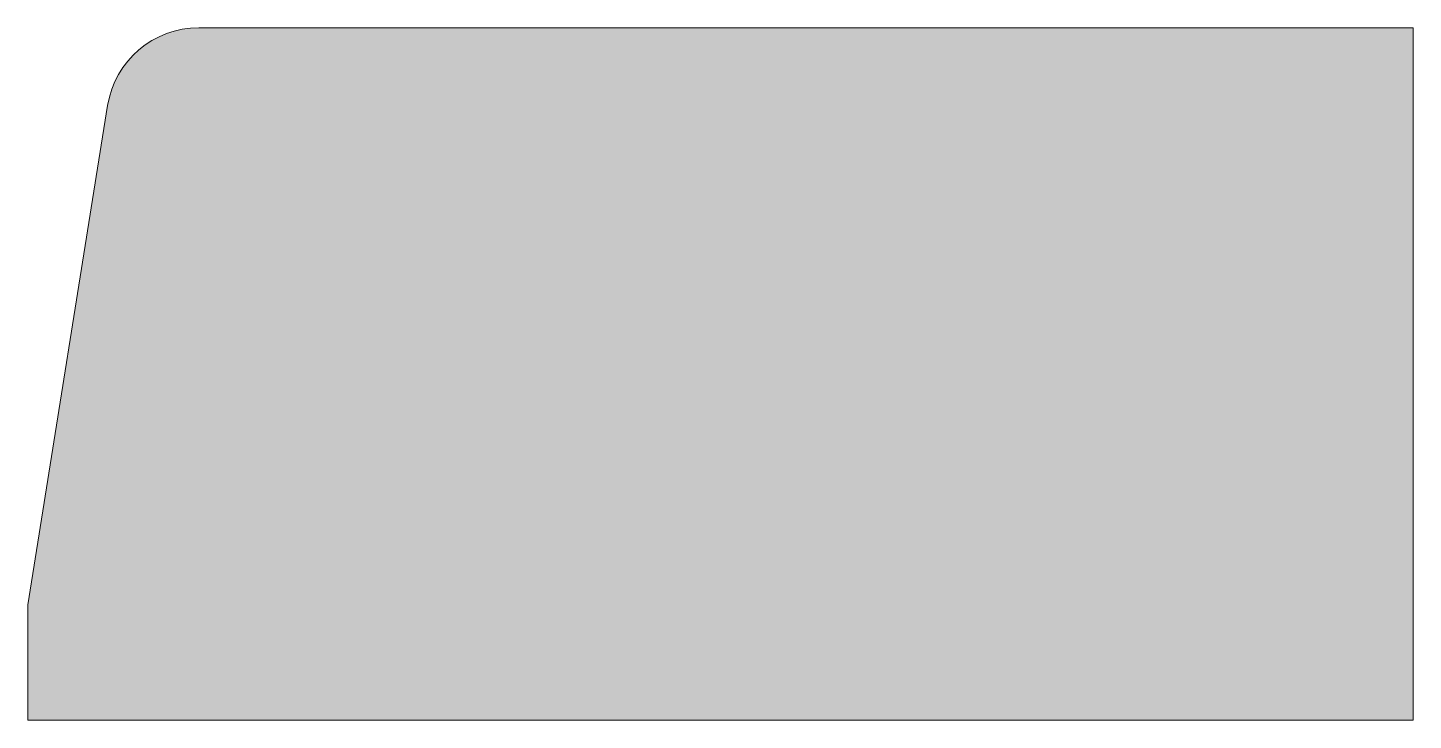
# Model space of a CAD drawing. Header units: metres. Extents: x 0 to 0.3, y 0 to 0.15.
import ezdxf

# ---------------------------------------------------------------- set-up
doc = ezdxf.new("R2010")
doc.units = ezdxf.units.M

msp = doc.modelspace()

# ---------------------------------------------------------------- hatches: boundary and pattern name
at = {"linetype": 'Continuous', "lineweight": 0}
msp.add_hatch(color=253, dxfattribs=at).paths.add_polyline_path([(0.01731, 0.13316), (0, 0.025), (0, 0), (0.3, 0), (0.3, 0.15), (0.03705, 0.15, 0.368472)])

# ---------------------------------------------------------------- linework, layer by layer
at = {"color": 7, "linetype": 'Continuous', "lineweight": 0, "flags": 128}
msp.add_lwpolyline([(0.01731, 0.13316), (0, 0.025), (0, 0), (0.3, 0), (0.3, 0.15), (0.03705, 0.15, 0.368472), (0.01731, 0.13316)], format="xyb", close=True, dxfattribs=at)

doc.saveas('drawing.dxf')
